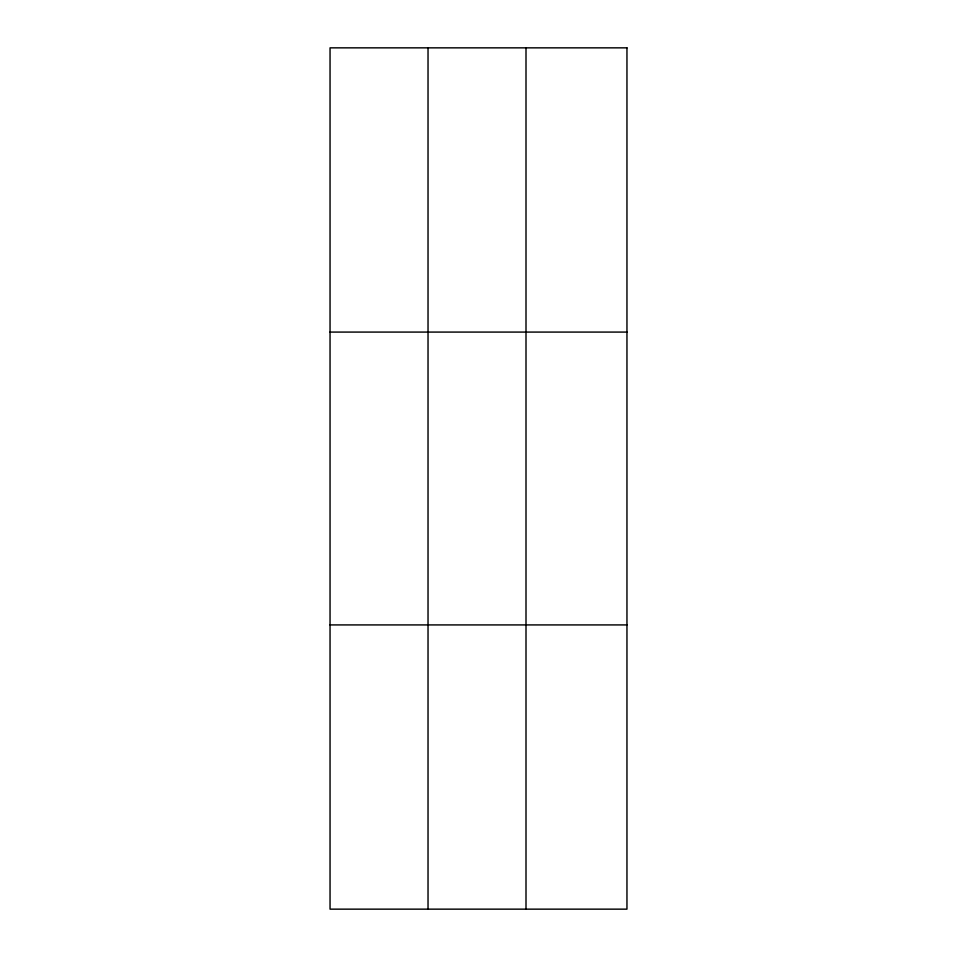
<?xml version="1.0" encoding="UTF-8"?>
<svg xmlns="http://www.w3.org/2000/svg" width="957" height="957" viewBox="0 0 957 957"><rect width="100%" height="100%" fill="white"/><g stroke="black" fill="none" stroke-linecap="round" stroke-linejoin="round"><path stroke-width="1.44" d="M428.03 909.15L428.03 47.85M526.003 909.15L526.003 47.85M330.045 332.079L626.955 332.079M330.045 624.921L626.955 624.921M626.955 47.85L626.955 909.15L330.045 909.15L330.045 47.85L626.955 47.85"/></g></svg>
